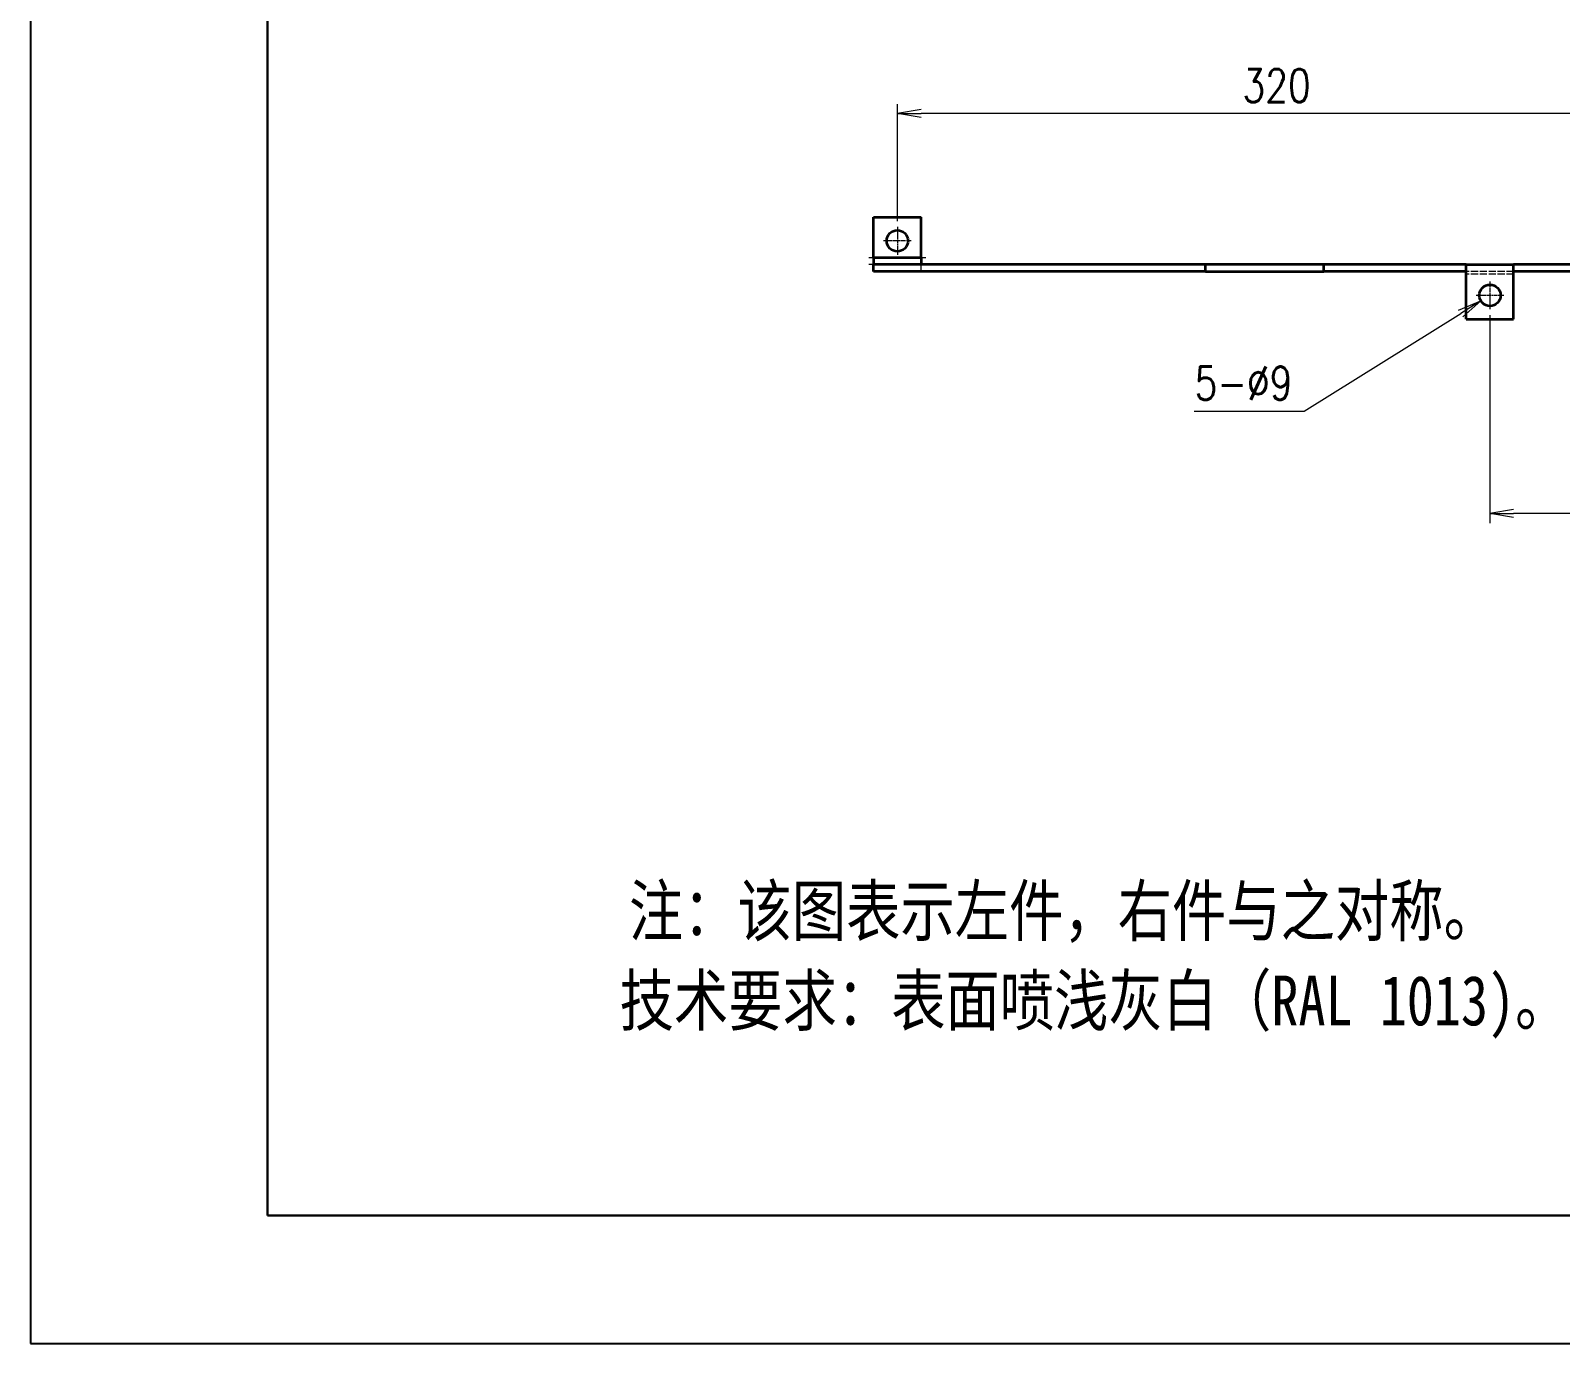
# Model space of a CAD drawing. Header units: millimetres. Extents: x 365448 to 367128, y -97739 to -95822.
# Drawn here: x 365448 to 366094, y -97739 to -97185 of the extents above; entities that cross this region are included whole.
import ezdxf

# ---------------------------------------------------------------- set-up
doc = ezdxf.new("R2010")
doc.units = ezdxf.units.MM
doc.header["$PDMODE"] = 35
doc.header["$PDSIZE"] = 5
doc.linetypes.add('AM_ISO02W050x2', pattern=[3.75, 3, -0.75])
doc.linetypes.add('AM_ISO08W050x2', pattern=[9, 6, -0.75, 1.5, -0.75])
for name, color, linetype, lineweight in [('CENTER', 2, 'AM_ISO08W050x2', 15), ('DIM', 3, 'Continuous', 20), ('DRAWING', 7, 'Continuous', 35), ('HIDDEN', 1, 'AM_ISO02W050x2', 18), ('图框', 7, 'Continuous', 15), ('标注线', 3, 'Continuous', 25)]:
    doc.layers.add(name, color=color, linetype=linetype, lineweight=lineweight)
doc.layers.add('图\\M+19E79\\M+195B6\\M+18E9A', color=7, linetype='Continuous')
doc.styles.add('DIM', font='romans.shx', dxfattribs={"width": 0.8, "bigfont": 'bigfont.shx'})
doc.styles.add('仿宋', font='FSGB2312.ttf', dxfattribs={"width": 0.8})
doc.dimstyles.new('DEH 1-4$0', dxfattribs={"dimscale": 4, "dimtxt": 3.5, "dimasz": 2.5, "dimexe": 1, "dimexo": 0.625, "dimgap": 1.2, "dimtad": 3, "dimtoh": 1, "dimdsep": 46, "dimtxsty": 'DIM', "dimblk": 'OPEN', "dimcen": 0, "dimclrd": 8, "dimclre": 8, "dimclrt": 2, "dimazin": 2, "dimtfac": 0.5, "dimtmove": 0, "dimatfit": 3, "dimldrblk": 'OPEN', "dimfxl": 0, "dimtolj": 2, "dimlwd": 13, "dimlwe": 13, "dimarcsym": 0})
doc.dimstyles.new('DEH 1-4$3', dxfattribs={"dimscale": 4, "dimtxt": 3.5, "dimasz": 2.5, "dimexe": 1, "dimexo": 0, "dimgap": 1.2, "dimtad": 3, "dimtih": 1, "dimtoh": 1, "dimdsep": 46, "dimtxsty": 'DIM', "dimblk": 'OPEN', "dimcen": 0, "dimclrd": 8, "dimclre": 8, "dimclrt": 2, "dimazin": 2, "dimtfac": 0.5, "dimtofl": 0, "dimtmove": 0, "dimatfit": 3, "dimldrblk": 'OPEN', "dimfxl": 0, "dimtolj": 2, "dimlwd": 13, "dimlwe": 13, "dimarcsym": 0})

# ---------------------------------------------------------------- blocks, each defined once
blk = doc.blocks.new('GZDEH零件A3图框V01版')
at = {"layer": 'Defpoints', "linetype": 'Continuous'}
for p, q in [((2857.49, -1549.46), (2857.49, -1846.46)), ((2857.49, -1846.46), (3277.49, -1846.46))]:
    blk.add_line(p, q, dxfattribs=at)
at = {"layer": '图\\M+19E79\\M+195B6\\M+18E9A', "linetype": 'Continuous', "lineweight": 30}
for p, q in [((2882.49, -1554.46), (2882.49, -1832.96)), ((2882.49, -1832.96), (3272.49, -1832.96))]:
    blk.add_line(p, q, dxfattribs=at)
blk = doc.blocks.new('_Open')
at = {"color": 0, "linetype": 'ByBlock', "lineweight": -2}
for p, q in [((-1, 0.167), (0, 0)), ((-1, -0.167), (0, 0)), ((0, 0), (-1, 0))]:
    blk.add_line(p, q, dxfattribs=at)
blk = doc.blocks.new('*D20')
at = {"layer": 'Defpoints', "color": 0, "transparency": 16777216}
for p in [(366063.96, -97302.49), (366433.96, -97302.49), (366063.96, -97388.73)]:
    blk.add_point(p, dxfattribs=at)
at = {"layer": 'DIM', "color": 8, "lineweight": 13, "transparency": 16777216}
for p, q in [((366063.96, -97304.99), (366063.96, -97392.73)), ((366433.96, -97304.99), (366433.96, -97392.73)), ((366423.96, -97388.73), (366073.96, -97388.73))]:
    blk.add_line(p, q, dxfattribs=at)
at = {"layer": 'DIM', "color": 8, "lineweight": 13, "transparency": 16777216, "xscale": 10, "yscale": 10, "zscale": 10, "rotation": 180}
blk.add_blockref('_Open', (366063.96, -97388.73), dxfattribs=at)
at = {"layer": 'DIM', "color": 8, "lineweight": 13, "transparency": 16777216, "xscale": 10, "yscale": 10, "zscale": 10}
blk.add_blockref('_Open', (366433.96, -97388.73), dxfattribs=at)
at = {"layer": 'DIM', "color": 2, "transparency": 16777216, "insert": (366248.96, -97376.93), "char_height": 14, "attachment_point": 5, "style": 'DIM'}
blk.add_mtext('\\A2;370', dxfattribs=at)
blk = doc.blocks.new('*D23')
at = {"layer": 'Defpoints', "color": 0, "transparency": 16777216}
for p in [(365813.96, -97219.95), (365813.96, -97267.79), (366133.96, -97267.79)]:
    blk.add_point(p, dxfattribs=at)
at = {"layer": 'DIM', "color": 8, "lineweight": 13, "transparency": 16777216}
for p, q in [((365813.96, -97265.29), (365813.96, -97215.95)), ((366133.96, -97265.29), (366133.96, -97215.95)), ((366123.96, -97219.95), (365823.96, -97219.95))]:
    blk.add_line(p, q, dxfattribs=at)
at = {"layer": 'DIM', "color": 8, "lineweight": 13, "transparency": 16777216, "xscale": 10, "yscale": 10, "zscale": 10, "rotation": 180}
blk.add_blockref('_Open', (365813.96, -97219.95), dxfattribs=at)
at = {"layer": 'DIM', "color": 8, "lineweight": 13, "transparency": 16777216, "xscale": 10, "yscale": 10, "zscale": 10}
blk.add_blockref('_Open', (366133.96, -97219.95), dxfattribs=at)
at = {"layer": 'DIM', "color": 2, "transparency": 16777216, "insert": (365973.96, -97208.15), "char_height": 14, "attachment_point": 5, "style": 'DIM'}
blk.add_mtext('\\A2;320', dxfattribs=at)
blk = doc.blocks.new('*D24')
at = {"layer": 'Defpoints', "color": 0, "transparency": 16777216}
for p in [(366067.77, -97294.26), (366060.14, -97299.02)]:
    blk.add_point(p, dxfattribs=at)
at = {"layer": 'DIM', "color": 8, "lineweight": 13, "transparency": 16777216}
for p, q in [((365985.61, -97345.52), (366051.65, -97304.32)), ((365939.21, -97345.52), (365985.61, -97345.52))]:
    blk.add_line(p, q, dxfattribs=at)
at = {"layer": 'DIM', "color": 8, "lineweight": 13, "transparency": 16777216, "xscale": 10, "yscale": 10, "zscale": 10, "rotation": 31.95729980413872}
blk.add_blockref('_Open', (366060.14, -97299.02), dxfattribs=at)
at = {"layer": 'DIM', "color": 2, "transparency": 16777216, "insert": (365960.01, -97333.72), "char_height": 14, "attachment_point": 5, "style": 'DIM'}
blk.add_mtext('\\A2;{\\Fromans,bigfont|c134;5-}∅9', dxfattribs=at)

msp = doc.modelspace()

# ---------------------------------------------------------------- linework, layer by layer
at = {"layer": 'CENTER', "ltscale": 0.292499}
for p, q in [((365813.956, -97267.792), (365813.956, -97279.492)), ((366063.956, -97290.792), (366063.956, -97302.492))]:
    msp.add_line(p, q, dxfattribs=at)
at = {"layer": 'CENTER', "ltscale": 0.292505}
for p, q in [((365819.806, -97273.642), (365808.105, -97273.642)), ((366069.806, -97296.642), (366058.105, -97296.642))]:
    msp.add_line(p, q, dxfattribs=at)
at = {"layer": 'CENTER'}
for p, q in [((365825.956, -97283.642), (365801.955, -97283.642)), ((365801.956, -97280.642), (365825.956, -97280.642))]:
    msp.add_line(p, q, dxfattribs=at)
at = {"layer": 'DRAWING'}
for p, q in [((365803.956, -97263.642), (365823.956, -97263.642)), ((365803.956, -97280.642), (365823.956, -97280.642)), ((365943.956, -97283.642), (365803.956, -97283.642)), ((365993.956, -97283.642), (365943.956, -97283.642)), ((366053.956, -97283.642), (365993.956, -97283.642)), ((366053.956, -97283.642), (366073.956, -97283.642)), ((366053.956, -97306.642), (366053.956, -97283.642)), ((366343.956, -97283.642), (366073.956, -97283.642)), ((366073.956, -97306.642), (366073.956, -97283.642)), ((365943.956, -97286.642), (365803.956, -97286.642)), ((365943.956, -97286.642), (365993.956, -97286.642)), ((366053.956, -97286.642), (365993.956, -97286.642)), ((366343.956, -97286.642), (366073.956, -97286.642)), ((366053.956, -97306.642), (366073.956, -97306.642))]:
    msp.add_line(p, q, dxfattribs=at)
at = {"layer": 'DRAWING', "ltscale": 0.425}
for p, q in [((365803.956, -97280.642), (365803.956, -97263.642)), ((365823.956, -97280.642), (365823.956, -97263.642))]:
    msp.add_line(p, q, dxfattribs=at)
at = {"layer": 'DRAWING', "ltscale": 0.075}
for p, q in [((365803.956, -97280.642), (365803.956, -97283.642)), ((365803.956, -97286.642), (365803.956, -97283.642)), ((365823.956, -97280.642), (365823.956, -97283.642)), ((365943.956, -97286.642), (365943.956, -97283.642)), ((365993.956, -97286.642), (365993.956, -97283.642))]:
    msp.add_line(p, q, dxfattribs=at)
at = {"layer": 'DRAWING'}
for centre in [(365813.956, -97273.642), (366063.956, -97296.642)]:
    msp.add_circle(centre, 4.5, dxfattribs=at)
at = {"layer": 'HIDDEN'}
for p, q in [((365823.956, -97283.642), (365803.956, -97283.642)), ((366073.956, -97286.642), (366053.956, -97286.642)), ((366073.956, -97287.642), (366053.956, -97287.642))]:
    msp.add_line(p, q, dxfattribs=at)
at = {"layer": 'HIDDEN', "ltscale": 0.075}
msp.add_line((365823.956, -97286.642), (365823.956, -97283.642), dxfattribs=at)

# ---------------------------------------------------------------- block references
at = {"layer": '图框', "xscale": 4, "yscale": 4, "zscale": 4}
msp.add_blockref('GZDEH零件A3图框V01版', (354018.318, -90352.985), dxfattribs=at)

# ---------------------------------------------------------------- texts
at = {"layer": '标注线', "char_height": 21, "width": 2465.62109, "attachment_point": 1, "style": '仿宋'}
for s, insert in [('{\\fSimSun|b0|i0|c134|p2; 注：该图表示左件，右件与之对称。\\P      }', (365689.275, -97545.808)), ('{\\fSimSun|b0|i0|c134|p2;^I       技术要求：表面喷\\H0.9999x;浅灰白\\H0.9999x;（RAL 1013)。 }', (365532.782, -97583.635))]:
    msp.add_mtext(s, dxfattribs=dict(at, insert=insert))

# ---------------------------------------------------------------- dimensions: what is measured, and where the dimension line sits
at = {"layer": 'DIM'}
for base, p1, p2, picture, middle in [((365813.956, -97219.947), (366133.956, -97267.792), (365813.956, -97267.792), '*D23', (365973.956, -97208.147)), ((366063.956, -97388.734), (366433.956, -97302.492), (366063.956, -97302.492), '*D20', (366248.956, -97376.934))]:
    dim = msp.add_linear_dim(base=base, p1=p1, p2=p2, dimstyle='DEH 1-4$0', override={"dimtmove": 1}, dxfattribs=at)
    dim.commit()
    dim.dimension.update_dxf_attribs({"geometry": picture, "text_midpoint": middle})
dim = msp.add_diameter_dim_2p(p1=(366067.774, -97294.26), p2=(366060.138, -97299.024), text='{\\Fromans,bigfont|c134;5-}<>', dimstyle='DEH 1-4$3', dxfattribs=at)
dim.commit()
dim.dimension.update_dxf_attribs({"geometry": '*D24', "text_midpoint": (365960.012, -97345.515), "dimtype": 131})

doc.saveas('drawing.dxf')
